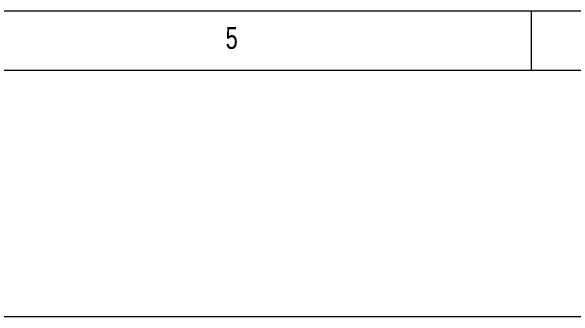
# Model space of a CAD drawing. Header units: millimetres. Extents: x -84 to 500, y -79 to 331.
# Drawn here: x 113.66 to 161.17, y 304.8 to 330.64 of the extents above; entities that cross this region are included whole.
import ezdxf

# ---------------------------------------------------------------- set-up
doc = ezdxf.new("R2010")
doc.units = ezdxf.units.MM
doc.styles.add('SLDTEXTSTYLE0', font='TXT', dxfattribs={"width": 0.75})

msp = doc.modelspace()

# ---------------------------------------------------------------- linework, layer by layer
at = {"color": 7, "linetype": 'Continuous', "lineweight": 0}
for p, q in [((499.594, 330.641), (-84.406, 330.641)), ((157.594, 325.641), (157.594, 330.641)), ((494.594, 325.641), (-79.406, 325.641))]:
    msp.add_line(p, q, dxfattribs=at)
at = {"color": 7, "linetype": 'Continuous', "lineweight": 15}
msp.add_line((431.8, 304.8), (0, 304.8), dxfattribs=at)

# ---------------------------------------------------------------- texts
at = {"color": 7, "linetype": 'Continuous', "lineweight": 0, "insert": (131.76, 329.309), "char_height": 1.852, "attachment_point": 1, "style": 'SLDTEXTSTYLE0'}
msp.add_mtext('5', dxfattribs=at)

doc.saveas('drawing.dxf')
